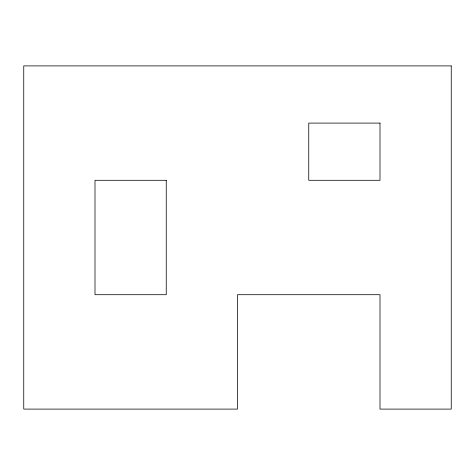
<?xml version="1.0" encoding="UTF-8"?>
<svg xmlns="http://www.w3.org/2000/svg" width="475" height="475" viewBox="0 0 475 475"><rect width="100%" height="100%" fill="white"/><g stroke="black" fill="none" stroke-linecap="round" stroke-linejoin="round"><path stroke-width="0.71" d="M451.25 65.9L23.75 65.9L23.75 409.1L237.5 409.1L237.5 294.702L380 294.702L380 409.1L451.25 409.1L451.25 65.9M380 123.096L308.75 123.096L308.75 180.298L380 180.298L380 123.096M166.25 180.298L95 180.298L95 294.702L166.25 294.702L166.25 180.298"/></g></svg>
